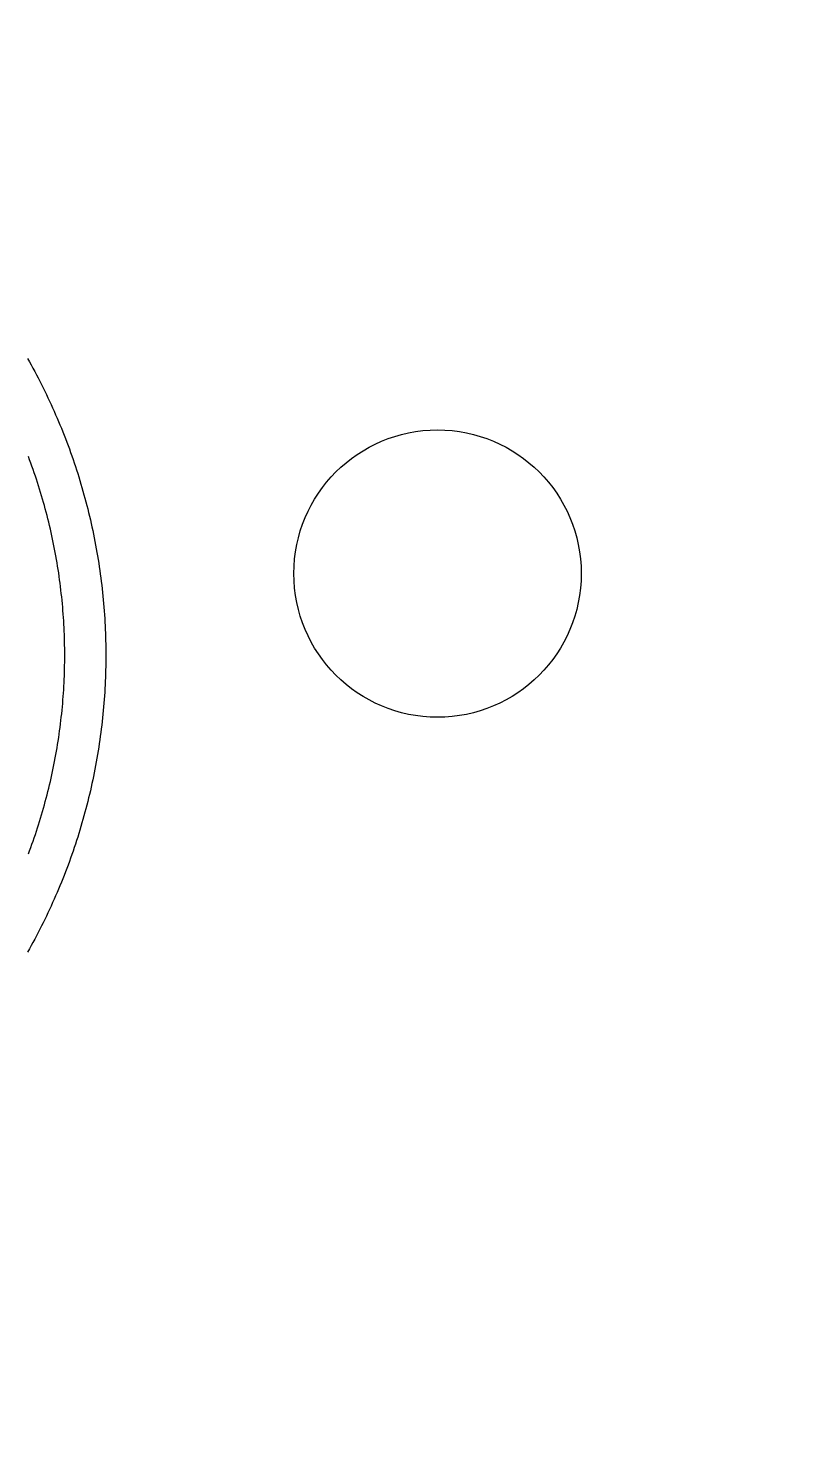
# Model space of a CAD drawing. Header units: millimetres. Extents: x -14.2 to 14.2, y -14.2 to 14.2.
# Drawn here: x -2.99 to 2.7, y -6.44 to 3.98 of the extents above; entities that cross this region are included whole.
import ezdxf

# ---------------------------------------------------------------- set-up
doc = ezdxf.new("R2010")
doc.units = ezdxf.units.MM
doc.layers.add('ALTIN', color=2, linetype='Continuous')
doc.layers.add('KESIM', color=1, linetype='Continuous')

msp = doc.modelspace()

# ---------------------------------------------------------------- linework, layer by layer
at = {"layer": 'ALTIN'}
for points in [[(-2.9956, 1.5717), (-2.9823, 1.5482), (-2.9692, 1.5246), (-2.9563, 1.5009), (-2.9435, 1.4771), (-2.9308, 1.4533), (-2.9183, 1.4294), (-2.906, 1.4054), (-2.8937, 1.3813), (-2.8817, 1.3571), (-2.8698, 1.3329), (-2.858, 1.3086), (-2.8464, 1.2842), (-2.8349, 1.2598), (-2.8236, 1.2353), (-2.8124, 1.2107), (-2.8014, 1.186), (-2.7905, 1.1613), (-2.7798, 1.1365), (-2.7693, 1.1117), (-2.7589, 1.0868), (-2.7486, 1.0618), (-2.7385, 1.0368), (-2.7286, 1.0117), (-2.7188, 0.9865), (-2.7091, 0.9613), (-2.6996, 0.936), (-2.6903, 0.9107), (-2.6811, 0.8853), (-2.6721, 0.8599), (-2.6633, 0.8343), (-2.6546, 0.8088), (-2.646, 0.7832), (-2.6376, 0.7575), (-2.6294, 0.7318), (-2.6213, 0.706), (-2.6134, 0.6802), (-2.6056, 0.6544), (-2.598, 0.6285), (-2.5906, 0.6025), (-2.5833, 0.5765), (-2.5762, 0.5505), (-2.5692, 0.5244), (-2.5624, 0.4983), (-2.5558, 0.4721), (-2.5493, 0.4459), (-2.543, 0.4196), (-2.5368, 0.3934), (-2.5308, 0.367), (-2.525, 0.3407), (-2.5193, 0.3143), (-2.5138, 0.2878), (-2.5085, 0.2614), (-2.5033, 0.2349), (-2.4983, 0.2084), (-2.4934, 0.1818), (-2.4887, 0.1552), (-2.4842, 0.1286), (-2.4798, 0.102), (-2.4756, 0.0753), (-2.4716, 0.0486), (-2.4677, 0.0219), (-2.464, -0.0049), (-2.4604, -0.0316), (-2.457, -0.0584), (-2.4538, -0.0852), (-2.4507, -0.112), (-2.4478, -0.1389), (-2.4451, -0.1657), (-2.4426, -0.1926), (-2.4402, -0.2195), (-2.4379, -0.2464), (-2.4359, -0.2733), (-2.434, -0.3003), (-2.4322, -0.3272), (-2.4306, -0.3542), (-2.4292, -0.3811), (-2.428, -0.4081), (-2.4269, -0.4351), (-2.426, -0.462), (-2.4253, -0.489), (-2.4247, -0.516), (-2.4243, -0.543), (-2.424, -0.57), (-2.4239, -0.597), (-2.424, -0.624), (-2.4243, -0.651), (-2.4247, -0.678), (-2.4253, -0.705), (-2.426, -0.732), (-2.4269, -0.759), (-2.428, -0.7859), (-2.4292, -0.8129), (-2.4306, -0.8399), (-2.4322, -0.8668), (-2.434, -0.8938), (-2.4359, -0.9207), (-2.4379, -0.9476), (-2.4402, -0.9745), (-2.4426, -1.0014), (-2.4451, -1.0283), (-2.4478, -1.0552), (-2.4507, -1.082), (-2.4538, -1.1088), (-2.457, -1.1356), (-2.4604, -1.1624), (-2.464, -1.1892), (-2.4677, -1.2159), (-2.4716, -1.2426), (-2.4756, -1.2693), (-2.4798, -1.296), (-2.4842, -1.3226), (-2.4887, -1.3492), (-2.4934, -1.3758), (-2.4983, -1.4024), (-2.5033, -1.4289), (-2.5085, -1.4554), (-2.5138, -1.4819), (-2.5193, -1.5083), (-2.525, -1.5347), (-2.5308, -1.5611), (-2.5368, -1.5874), (-2.543, -1.6137), (-2.5493, -1.6399), (-2.5558, -1.6661), (-2.5624, -1.6923), (-2.5692, -1.7184), (-2.5762, -1.7445), (-2.5833, -1.7706), (-2.5906, -1.7966), (-2.598, -1.8225), (-2.6056, -1.8484), (-2.6134, -1.8743), (-2.6213, -1.9001), (-2.6294, -1.9258), (-2.6376, -1.9516), (-2.646, -1.9772), (-2.6546, -2.0028), (-2.6633, -2.0284), (-2.6721, -2.0539), (-2.6811, -2.0793), (-2.6903, -2.1047), (-2.6996, -2.1301), (-2.7091, -2.1553), (-2.7188, -2.1806), (-2.7286, -2.2057), (-2.7385, -2.2308), (-2.7486, -2.2558), (-2.7589, -2.2808), (-2.7693, -2.3057), (-2.7798, -2.3306), (-2.7905, -2.3554), (-2.8014, -2.3801), (-2.8124, -2.4047), (-2.8236, -2.4293), (-2.8349, -2.4538), (-2.8464, -2.4783), (-2.858, -2.5026), (-2.8698, -2.5269), (-2.8817, -2.5512), (-2.8937, -2.5753), (-2.906, -2.5994), (-2.9183, -2.6234), (-2.9308, -2.6473), (-2.9435, -2.6712), (-2.9563, -2.6949), (-2.9692, -2.7186), (-2.9823, -2.7422), (-2.9956, -2.7658)], [(-2.9897, -2.0491), (-2.9808, -2.0255), (-2.9722, -2.0019), (-2.9636, -1.9783), (-2.9552, -1.9546), (-2.9469, -1.9308), (-2.9388, -1.907), (-2.9309, -1.8831), (-2.9231, -1.8592), (-2.9154, -1.8352), (-2.9079, -1.8112), (-2.9005, -1.7872), (-2.8932, -1.7631), (-2.8862, -1.7389), (-2.8792, -1.7148), (-2.8725, -1.6905), (-2.8658, -1.6663), (-2.8593, -1.642), (-2.853, -1.6176), (-2.8468, -1.5932), (-2.8408, -1.5688), (-2.8349, -1.5444), (-2.8291, -1.5199), (-2.8236, -1.4953), (-2.8181, -1.4708), (-2.8128, -1.4462), (-2.8077, -1.4215), (-2.8027, -1.3969), (-2.7979, -1.3722), (-2.7932, -1.3475), (-2.7887, -1.3227), (-2.7843, -1.298), (-2.7801, -1.2732), (-2.776, -1.2483), (-2.7721, -1.2235), (-2.7683, -1.1986), (-2.7647, -1.1737), (-2.7612, -1.1488), (-2.7579, -1.1239), (-2.7548, -1.0989), (-2.7518, -1.0739), (-2.7489, -1.0489), (-2.7462, -1.0239), (-2.7437, -0.9989), (-2.7413, -0.9738), (-2.7391, -0.9488), (-2.737, -0.9237), (-2.735, -0.8986), (-2.7333, -0.8735), (-2.7316, -0.8484), (-2.7302, -0.8233), (-2.7289, -0.7982), (-2.7277, -0.7731), (-2.7267, -0.7479), (-2.7259, -0.7228), (-2.7252, -0.6976), (-2.7246, -0.6725), (-2.7242, -0.6473), (-2.724, -0.6222), (-2.7239, -0.597), (-2.724, -0.5719), (-2.7242, -0.5467), (-2.7246, -0.5215), (-2.7252, -0.4964), (-2.7259, -0.4713), (-2.7267, -0.4461), (-2.7277, -0.421), (-2.7289, -0.3958), (-2.7302, -0.3707), (-2.7316, -0.3456), (-2.7333, -0.3205), (-2.735, -0.2954), (-2.737, -0.2703), (-2.7391, -0.2452), (-2.7413, -0.2202), (-2.7437, -0.1951), (-2.7462, -0.1701), (-2.7489, -0.1451), (-2.7518, -0.1201), (-2.7548, -0.0951), (-2.7579, -0.0702), (-2.7612, -0.0452), (-2.7647, -0.0203), (-2.7683, 0.0046), (-2.7721, 0.0295), (-2.776, 0.0543), (-2.7801, 0.0791), (-2.7843, 0.1039), (-2.7887, 0.1287), (-2.7932, 0.1534), (-2.7979, 0.1782), (-2.8027, 0.2029), (-2.8077, 0.2275), (-2.8128, 0.2521), (-2.8181, 0.2767), (-2.8236, 0.3013), (-2.8291, 0.3258), (-2.8349, 0.3503), (-2.8408, 0.3748), (-2.8468, 0.3992), (-2.853, 0.4236), (-2.8593, 0.4479), (-2.8658, 0.4722), (-2.8725, 0.4965), (-2.8792, 0.5207), (-2.8862, 0.5449), (-2.8932, 0.5691), (-2.9005, 0.5932), (-2.9079, 0.6172), (-2.9154, 0.6412), (-2.9231, 0.6652), (-2.9309, 0.6891), (-2.9388, 0.7129), (-2.9469, 0.7368), (-2.9552, 0.7605), (-2.9636, 0.7842), (-2.9722, 0.8079), (-2.9808, 0.8315), (-2.9897, 0.8551)]]:
    msp.add_lwpolyline(points, dxfattribs=at)
at = {"layer": 'KESIM'}
for radius in [14.25, 1.05]:
    msp.add_circle((0, 0), radius, dxfattribs=at)

doc.saveas('drawing.dxf')
